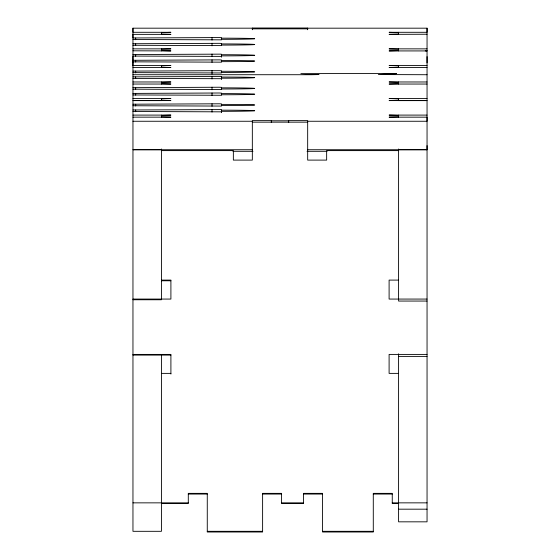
<?xml version="1.0" encoding="UTF-8"?>
<svg xmlns="http://www.w3.org/2000/svg" width="560" height="560" viewBox="0 0 560 560"><rect width="100%" height="100%" fill="white"/><g stroke="black" fill="none" stroke-linecap="round" stroke-linejoin="round"><path stroke-width="0.84" d="M132.958 65.94L132.958 56.637M132.958 50.799L170.905 50.925L161.42 50.596M132.958 37.485L132.958 34.237M252.336 28.182L132.958 28.182L132.958 32.298L170.905 32.298L161.42 32.627M425.271 50.925L427.049 50.799M427.049 34.237L389.102 34.363L398.587 34.034M398.587 149.737L427.049 149.737L427.049 145.614M427.049 62.818L427.049 56.637M307.671 28.182L427.049 28.182L427.049 32.298L389.102 32.298L398.587 32.627M221.466 56.392L132.958 56.07M221.501 78.701L132.958 78.393M221.466 111.832L132.958 111.51M132.958 37.975L219.38 37.562L221.501 37.667L221.501 39.837L132.958 39.508M132.958 43.736L219.38 43.33L221.501 43.428L221.501 45.605L132.958 45.276M132.958 54.53L220.444 54.152L221.501 54.229L221.501 57.232M132.958 60.298L219.38 59.885L221.501 59.99L221.501 62.16L132.958 61.838M132.958 71.092L219.38 70.679L221.501 70.784L221.501 72.954L132.958 72.632M132.958 76.86L220.444 76.475L221.501 76.552L221.501 79.555M132.958 87.654L219.38 87.241L221.501 87.346L221.501 89.516L132.958 89.187M132.958 93.415L219.38 93.002L221.501 93.107L221.501 95.277L132.958 94.955M132.958 104.209L219.38 103.796L221.501 103.901L221.501 106.071L132.958 105.749M132.958 109.977L220.444 109.592L221.501 109.669L221.501 112.672M252.336 28.84L307.671 28.84M161.42 34.034L170.905 34.363L132.958 34.363M132.958 48.853L170.905 48.853L161.42 49.189M427.049 48.86L389.102 48.853L398.587 49.189M398.587 50.596L389.102 50.925L427.049 50.925M132.958 65.415L170.905 65.415L161.42 65.744M427.049 65.422L389.102 65.415L398.587 65.744M161.42 67.151L170.905 67.487L132.958 67.487M398.587 67.151L389.102 67.487L427.049 67.487M132.958 74.725L311.703 74.718L319.032 74.557L300.853 73.633L387.023 73.472L396.508 73.64L378.336 74.55L427.049 74.725M132.958 81.97L170.905 81.97L161.42 82.306M427.049 81.984L389.102 81.97L398.587 82.306M161.42 83.713L170.905 84.042L132.958 84.042M398.587 83.713L389.102 84.042L427.049 84.049M132.958 98.532L170.905 98.532L161.42 98.861M427.049 98.539L389.102 98.532L398.587 98.861M161.42 100.268L170.905 100.604L132.958 100.604L161.42 100.611L161.42 98.539M398.587 100.268L389.102 100.604L427.049 100.604L398.587 100.611L398.587 98.539M132.958 115.094L170.905 115.094L161.42 115.423M427.049 115.101L389.102 115.094L398.587 115.423M161.42 116.83L170.905 117.159L132.958 117.159M398.587 116.83L389.102 117.159L427.049 117.173L427.049 121.261L307.671 121.261M271.306 120.785L288.701 120.785M132.958 121.261L252.336 121.261M252.336 122.157L307.671 122.157M252.336 149.723L132.958 149.723L161.42 149.737M307.671 149.723L427.049 149.723M161.42 150.619L233.359 150.619L233.359 160.104L252.336 160.104L252.336 120.624L271.306 120.624L271.306 122.514M398.587 150.619L326.648 150.619L326.648 160.104L307.671 160.104L307.671 120.624L288.701 120.624L288.701 122.514M232.918 151.305L252.973 151.305M307.034 151.305L327.089 151.305M161.42 280.098L170.905 280.098L170.905 299.068L132.958 299.068M398.587 280.098L389.102 280.098L389.102 299.068L427.049 299.068M161.42 280.777L170.905 280.777M132.958 299.754L161.42 299.754L161.42 148.981M427.049 301.056L398.587 301.056L398.587 148.981M132.958 354.41L170.905 354.41L170.905 374.066M427.049 354.41L389.102 354.41L389.102 373.38L398.587 373.38M132.958 355.089L170.905 355.089M398.587 356.398L427.049 356.398M161.42 373.38L170.905 373.38M188.3 494.053L207.27 494.053M262.612 494.053L281.582 494.053M303.576 494.053L322.553 494.053M373.289 494.053L392.259 494.053M132.958 502.852L188.3 502.852M281.582 502.852L303.576 502.852M392.259 502.852L427.049 502.852M161.42 503.538L188.3 503.538L188.3 493.367L207.27 493.367L207.27 532L262.612 532L262.612 493.367L281.582 493.367L281.582 503.538L303.576 503.538L303.576 493.367L322.553 493.367L322.553 532L373.289 532L373.289 493.367L392.259 493.367L392.259 503.538L398.587 503.538M398.587 509.18L427.049 509.18M207.27 531.314L262.612 531.314M322.553 531.314L373.289 531.314M427.049 28.182L427.049 521.829L398.587 521.829L398.587 353.808M398.587 32.298L398.587 34.363M398.587 48.86L398.587 50.925M398.587 65.422L398.587 67.487M398.587 81.984L398.587 84.049M398.587 115.101L398.587 117.173M307.671 29.729L307.671 28L252.336 28L252.336 29.729M212.016 37.499L212.016 40.089M212.016 43.267L212.016 45.85M212.016 54.061L212.016 56.644M212.016 59.822L212.016 62.412M212.016 70.616L212.016 74.067M212.016 76.384L212.016 78.967M212.016 87.178L212.016 89.768M212.016 92.939L212.016 95.529M212.016 103.74L212.016 106.323M212.016 109.501L212.016 112.091M161.42 32.298L161.42 34.363M161.42 48.86L161.42 50.925M161.42 65.422L161.42 67.487M161.42 81.984L161.42 84.049M161.42 115.101L161.42 117.173M161.42 354.76L161.42 531.314L132.958 531.314L132.958 28.182M135.674 37.968L135.674 39.746M135.674 43.729L135.674 45.514M135.674 54.523L135.674 56.308M135.674 60.291L135.674 62.069M135.674 71.085L135.674 72.863M135.674 76.853L135.674 78.631M135.674 87.647L135.674 89.425M135.674 93.408L135.674 95.186M135.674 104.202L135.674 105.98M135.674 109.97L135.674 111.748M221.501 38.164A33.201 0.581 0 0 1 254.702 38.745A33.201 0.581 0 0 1 221.501 39.319M221.501 43.925A33.201 0.581 0 0 1 254.702 44.506A33.201 0.581 0 0 1 221.501 45.087M221.501 54.719A33.201 0.581 0 0 1 254.702 55.3A33.201 0.581 0 0 1 221.501 55.881M221.501 60.487A33.201 0.581 0 0 1 254.702 61.068A33.201 0.581 0 0 1 221.501 61.649M221.501 71.281A33.201 0.581 0 0 1 254.702 71.862A33.201 0.581 0 0 1 221.501 72.443M221.501 77.049A33.201 0.581 0 0 1 254.702 77.623A33.201 0.581 0 0 1 221.501 78.204M221.501 87.843A33.201 0.581 0 0 1 254.702 88.417A33.201 0.581 0 0 1 221.501 88.998M221.501 93.604A33.201 0.581 0 0 1 254.702 94.185A33.201 0.581 0 0 1 221.501 94.766M221.501 104.398A33.201 0.581 0 0 1 254.702 104.979A33.201 0.581 0 0 1 221.501 105.56M221.501 110.166A33.201 0.581 0 0 1 254.702 110.74A33.201 0.581 0 0 1 221.501 111.321"/></g></svg>
